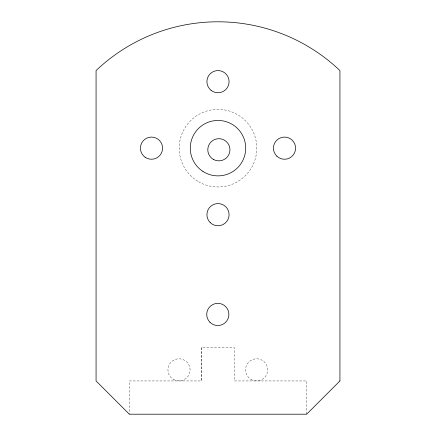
<?xml version="1.0" encoding="UTF-8"?>
<svg xmlns="http://www.w3.org/2000/svg" width="436" height="436" viewBox="0 0 436 436"><rect width="100%" height="100%" fill="white"/><g stroke="black" fill="none" stroke-linecap="round" stroke-linejoin="round"><path stroke-width="0.33" stroke-dasharray="2.18 1.64" d="M306.677 414.2L306.677 380.944L234.437 380.944L234.437 347.694L201.181 347.694L201.181 380.944M201.372 347.694L201.372 380.944L129.323 380.944L129.323 414.2M198.544 181.73A38.799 38.799 0 0 0 256.799 148.235A38.799 38.799 0 0 0 198.663 114.532A38.799 38.799 0 0 0 198.544 181.73M251.065 379.462A11.085 11.085 0 0 0 267.693 369.859A11.085 11.085 0 0 0 251.065 360.261A11.085 11.085 0 0 0 251.065 379.462M173.474 379.462A11.085 11.085 0 0 0 190.096 369.859A11.085 11.085 0 0 0 173.474 360.261A11.085 11.085 0 0 0 173.474 379.462"/><path stroke-width="0.65" d="M339.933 380.944L306.677 414.2L129.323 414.2L96.067 380.944L96.067 70.572A176.803 176.803 0 0 1 339.933 70.572L339.933 380.944M202.909 171.408A27.713 27.713 0 0 0 245.675 149.613A27.713 27.713 0 0 0 205.416 123.475A27.713 27.713 0 0 0 202.909 171.408M213.335 159.369A11.085 11.085 0 0 0 229.957 149.766A11.085 11.085 0 0 0 213.335 140.169A11.085 11.085 0 0 0 213.335 159.369M145.166 157.265A11.085 11.085 0 0 0 162.535 149.096A11.085 11.085 0 0 0 146.774 138.136A11.085 11.085 0 0 0 145.166 157.265M210.217 222.567A11.085 11.085 0 0 0 228.726 217.466A11.085 11.085 0 0 0 215.052 203.988A11.085 11.085 0 0 0 210.217 222.567M276.827 156.159A11.085 11.085 0 0 0 295.27 150.818A11.085 11.085 0 0 0 281.427 137.52A11.085 11.085 0 0 0 276.827 156.159M210.986 90.241A11.085 11.085 0 0 0 228.938 83.44A11.085 11.085 0 0 0 214.076 71.291A11.085 11.085 0 0 0 210.986 90.241M209.972 322.275A11.085 11.085 0 0 0 228.519 317.304A11.085 11.085 0 0 0 214.943 303.728A11.085 11.085 0 0 0 209.972 322.275"/></g></svg>
